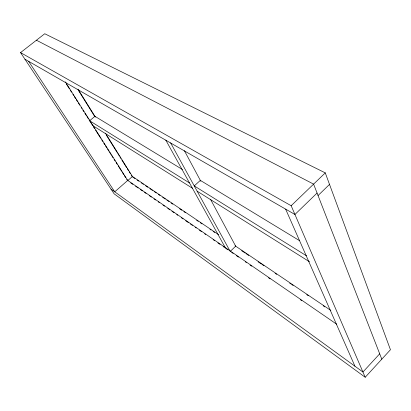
<?xml version="1.0" encoding="UTF-8"?>
<svg xmlns="http://www.w3.org/2000/svg" width="411" height="411" viewBox="0 0 411 411"><rect width="100%" height="100%" fill="white"/><g stroke="black" fill="none" stroke-linecap="round" stroke-linejoin="round"><path stroke-width="0.62" d="M365.204 377.262L390.45 349.735L325.271 172.877L44.753 33.738L20.55 52.603L114.13 193.817L365.204 377.262L291.163 205.726L20.55 52.603M379.697 353.814L362.944 372.022L111.001 189.091M317.071 193.031L294.939 214.48L24.922 59.199M318.047 195.538L329.519 184.395M291.163 205.726L325.271 172.877M336.768 324.274L127.723 180.419L114.746 191.814L28.611 61.321M127.61 180.727L132.445 176.478L218.616 234.66M36.435 40.221L313.598 184.118L381.788 359.183M182.427 169.496L94.931 116.318L89.624 120.757L189.497 182.952M299.614 240.712L200.337 180.378L194.249 185.911L306.539 255.837M92.639 125.525L192.41 188.212M197.146 191.187L309.529 261.802M235.107 245.793L330.85 310.439M134.998 178.605L132.871 177.167L105.422 133.143M137.125 180.039L138.723 181.123M141.374 182.916L143.506 184.354M145.628 185.787L147.76 187.231M149.876 188.659L152.543 190.463M154.13 191.536L156.267 192.98M158.379 194.408L159.987 195.492M162.633 197.28L165.304 199.088M166.881 200.157L169.024 201.601M171.135 203.029L172.748 204.118M179.638 208.778L181.785 210.227M183.892 211.65L185.505 212.744M196.643 220.27L198.266 221.365M200.363 222.788L201.986 223.882M209.959 229.271L211.023 229.99M213.119 231.408L214.748 232.508M241.673 250.705L245.048 252.986M245.922 253.577L248.773 255.503M258.123 261.828L261.53 264.129M262.372 264.694L263.96 265.773M275.108 273.305L276.695 274.378M289.709 283.174L290.772 283.888M291.558 284.422L293.146 285.496M306.719 294.672L308.312 295.75M323.2 305.81L324.793 306.889M130.775 182.91L132.887 184.364M135.527 186.183L138.168 188.002M140.279 189.456L142.391 190.91M144.502 192.363L146.085 193.453M149.25 195.636L151.361 197.09M154.002 198.909L155.584 199.998M158.225 201.816L159.278 202.546M162.977 205.089L164.559 206.183M167.724 208.362L169.835 209.816M171.947 211.269L174.059 212.728M176.699 214.542L177.758 215.272M181.451 217.815L183.034 218.909M185.674 220.728L188.315 222.546M190.427 224L192.538 225.454M195.174 227.273L196.232 227.997M199.397 230.181L201.508 231.634M204.678 233.818L205.731 234.542M213.124 239.634L214.706 240.723M217.871 242.906L219.983 244.36M223.152 246.543L224.206 247.268M226.646 248.953L225.629 248.249L165.792 140.105M226.846 249.087L227.905 249.816M231.599 252.359L233.181 253.453M236.351 255.632L238.457 257.091M245.321 261.817L246.379 262.542M250.073 265.09L251.655 266.179M268.547 277.815L270.13 278.905M300.22 299.634L301.802 300.724M65.349 81.892L127.723 180.419M66.376 84.055L69.464 88.93M70.492 90.559L71.519 92.182M72.896 94.35L73.579 95.434M74.268 96.518L75.639 98.681M76.328 99.765L77.7 101.933M78.383 103.017L79.76 105.185M81.131 107.353L81.815 108.437M82.847 110.061L83.875 111.684M84.902 113.313L86.279 115.476M86.962 116.56L88.334 118.728M89.023 119.812L90.394 121.98M90.626 122.344L92.454 125.227M93.482 126.855L94.515 128.479M95.542 130.107L100.69 138.23M101.717 139.858L102.75 141.482M103.778 143.105L104.81 144.734M105.493 145.818L106.865 147.981M107.554 149.065L108.925 151.233M109.614 152.317L110.985 154.485M111.669 155.569L113.046 157.732M114.073 159.36L115.101 160.984M116.133 162.607L117.161 164.236M118.193 165.859L121.625 171.279M122.308 172.363L123.68 174.526M124.369 175.61L125.74 177.778M126.768 179.401L127.456 180.486M77.972 89.125L95.419 117.099M78.357 90.286L80.15 93.163M80.381 93.533L85.108 101.106M85.236 101.311L91.674 111.633M91.859 111.926L93.708 114.89M93.883 115.172L94.556 116.251M106.244 134.988L111.402 143.249M111.669 143.675L117.145 152.45M117.767 153.452L119.169 155.697M119.801 156.709L120.86 158.405M121.836 159.971L126.598 167.606M127.256 168.659L128.622 170.853M129.29 171.921L130.313 173.56M131.325 175.178L132.342 176.807M170.596 142.848L230.222 251.414L235.683 246.184L210.494 199.289M184.395 150.703L200.799 181.241M285.64 209.132L354.955 366.222"/></g></svg>
